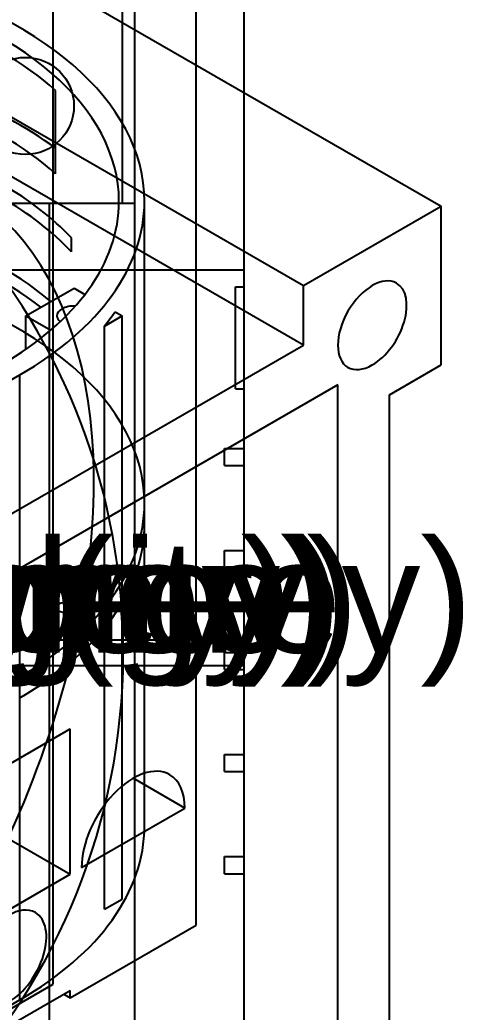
# Model space of a CAD drawing. Header units: millimetres. Extents: x 179.6 to 240.5, y 113.4 to 183.6.
# Drawn here: x 226.79 to 240.54, y 137.34 to 168.14 of the extents above; entities that cross this region are included whole.
import ezdxf
from ezdxf.enums import TextEntityAlignment as Align

# ---------------------------------------------------------------- set-up
doc = ezdxf.new("R2010")
doc.units = ezdxf.units.MM
for name, color, linetype in [('A_08_Bay_Brackets_Bay_Lid', 7, 'CONTINUOUS'), ('A_08_Bay_Brackets_El_AS5600_Cap', 7, 'CONTINUOUS'), ('A_08_Bay_Brackets_El_Servo_Bracket', 7, 'CONTINUOUS'), ('A_08_Bay_Brackets_El_Servo_Sleeve', 7, 'CONTINUOUS'), ('A_08_Bay_Brackets_El_Sleeve_Backplate', 7, 'CONTINUOUS'), ('A_08_Bay_Brackets_Electronics_Bay', 7, 'CONTINUOUS'), ('V_08_Bay_Brackets_Bay_Lid_2', 7, 'CONTINUOUS'), ('V_08_Bay_Brackets_Bay_Lid_3', 7, 'CONTINUOUS'), ('V_08_Bay_Brackets_El_AS5600_Cap_2', 7, 'CONTINUOUS'), ('V_08_Bay_Brackets_El_AS5600_Cap_3', 7, 'CONTINUOUS'), ('V_08_Bay_Brackets_El_Servo_Bracket_2', 7, 'CONTINUOUS'), ('V_08_Bay_Brackets_El_Servo_Bracket_3', 7, 'CONTINUOUS'), ('V_08_Bay_Brackets_El_Servo_Sleeve_0', 7, 'CONTINUOUS'), ('V_08_Bay_Brackets_El_Servo_Sleeve_1', 7, 'CONTINUOUS'), ('V_08_Bay_Brackets_El_Servo_Sleeve_2', 7, 'CONTINUOUS'), ('V_08_Bay_Brackets_El_Servo_Sleeve_3', 7, 'CONTINUOUS'), ('V_08_Bay_Brackets_El_Sleeve_Backplate_2', 7, 'CONTINUOUS'), ('V_08_Bay_Brackets_El_Sleeve_Backplate_3', 7, 'CONTINUOUS'), ('V_08_Bay_Brackets_Electronics_Bay_2', 7, 'CONTINUOUS'), ('V_08_Bay_Brackets_Electronics_Bay_3', 7, 'CONTINUOUS')]:
    doc.layers.add(name, color=color, linetype=linetype)
doc.styles.get("Standard").update_dxf_attribs({"font": 'arial.ttf'})

msp = doc.modelspace()

# ---------------------------------------------------------------- linework, layer by layer
at = {"layer": 'V_08_Bay_Brackets_Bay_Lid_2'}
msp.add_line((233.75, 148.104), (233.75, 148.896), dxfattribs=at)
for points in [[(220.556, 148.896), (222.033, 148.896), (223.492, 148.896), (224.913, 148.896), (226.28, 148.896), (227.575, 148.896), (228.782, 148.896), (229.885, 148.896), (230.871, 148.896), (231.728, 148.896), (232.443, 148.896), (233.01, 148.896), (233.419, 148.896), (233.667, 148.896), (233.75, 148.896)], [(220.556, 148.104), (222.033, 148.104), (223.492, 148.104), (224.913, 148.104), (226.28, 148.104), (227.575, 148.104), (228.782, 148.104), (229.885, 148.104), (230.871, 148.104), (231.728, 148.104), (232.443, 148.104), (233.01, 148.104), (233.419, 148.104), (233.667, 148.104), (233.75, 148.104)]]:
    msp.add_open_spline(points, degree=1, dxfattribs=at)
at = {"layer": 'V_08_Bay_Brackets_Bay_Lid_3'}
msp.add_line((230.658, 152.486), (230.658, 153.132), dxfattribs=at)
for centre, major_axis, start_param, end_param in [((217.464, 153.132), (13.194, 0), 0, 2.356194), ((217.464, 153.132), (13.194, 0), 5.497787, 0), ((217.464, 152.486), (13.194, 0), 5.497787, 0), ((228.473, 150.224), (-0.884, 0), -3.141593, -0.785398), ((228.473, 150.224), (-0.884, 0), -0.785398, 0), ((228.473, 150.224), (-0.884, 0), 0, -3.141593), ((228.473, 149.577), (-0.884, 0), -2.455873, -0.785398), ((228.473, 149.577), (-0.884, 0), -0.785398, -0.685719)]:
    msp.add_ellipse(centre, major_axis=major_axis, ratio=0.57735, start_param=start_param, end_param=end_param, dxfattribs=at)
at = {"layer": 'V_08_Bay_Brackets_El_AS5600_Cap_2'}
msp.add_arc((210, 148.5), 20, -90, 78.463, dxfattribs=at)
at = {"layer": 'V_08_Bay_Brackets_El_AS5600_Cap_3'}
msp.add_ellipse((214.95, 145.642), major_axis=(10, 17.321), ratio=0.57735, start_param=-2.356194, end_param=0, dxfattribs=at)
at = {"layer": 'V_08_Bay_Brackets_El_Servo_Bracket_2'}
msp.add_line((233.75, 126.821), (233.75, 170.179), dxfattribs=at)
at = {"layer": 'V_08_Bay_Brackets_El_Servo_Bracket_3'}
for p, q in [((232.262, 140.044), (232.262, 175.446)), ((202.579, 131.25), (228.356, 146.132)), ((228.356, 141.623), (228.356, 146.132)), ((231.91, 143.675), (230.309, 144.599)), ((224.45, 143.878), (228.356, 141.623)), ((228.707, 141.826), (231.91, 143.675)), ((202.579, 126.741), (228.356, 141.623)), ((228.356, 137.789), (232.262, 140.044)), ((202.579, 123.133), (228.356, 138.015)), ((228.356, 137.789), (228.356, 138.015)), ((228.161, 137.902), (228.356, 137.789))]:
    msp.add_line(p, q, dxfattribs=at)
for start_param, end_param in [(0, -3.926991), (-0.785398, 0)]:
    msp.add_ellipse((230.309, 142.75), major_axis=(1.132, 1.961), ratio=0.57735, start_param=start_param, end_param=end_param, dxfattribs=at)
at = {"layer": 'V_08_Bay_Brackets_El_Servo_Sleeve_0'}
for p, q in [((230.357, 162.448), (230.357, 168.48)), ((192.659, 162.448), (230.357, 162.448)), ((230.357, 134.552), (230.357, 162.448))]:
    msp.add_line(p, q, dxfattribs=at)
at = {"layer": 'V_08_Bay_Brackets_El_Servo_Sleeve_1'}
for p, q in [((230.357, 162.448), (230.357, 168.48)), ((192.659, 162.448), (230.357, 162.448)), ((230.357, 134.552), (230.357, 162.448))]:
    msp.add_line(p, q, dxfattribs=at)
at = {"layer": 'V_08_Bay_Brackets_El_Servo_Sleeve_2'}
for p, q in [((233.75, 124.75), (233.75, 172.25)), ((229.98, 162.448), (229.98, 168.48)), ((227.718, 134.552), (227.718, 162.448)), ((227.718, 162.448), (229.98, 162.448))]:
    msp.add_line(p, q, dxfattribs=at)
msp.add_circle((226.964, 165.464), 1.508, dxfattribs=at)
at = {"layer": 'V_08_Bay_Brackets_El_Servo_Sleeve_3'}
for p, q in [((213.199, 177.742), (239.856, 162.351)), ((208.934, 175.279), (235.591, 159.889)), ((235.591, 158.042), (223.062, 165.275)), ((235.591, 159.889), (239.856, 162.351)), ((239.856, 157.426), (239.856, 162.351)), ((235.591, 158.042), (235.591, 159.889)), ((215.864, 146.653), (235.591, 158.042)), ((238.256, 156.503), (239.856, 157.426)), ((236.657, 156.811), (214.798, 144.191)), ((236.657, 131.571), (236.657, 156.811)), ((238.256, 133.725), (238.256, 156.503))]:
    msp.add_line(p, q, dxfattribs=at)
for start_param, end_param in [(0, -3.141593), (-2.356194, 0), (-3.141593, -2.356194)]:
    msp.add_ellipse((237.723, 158.658), major_axis=(0.754, 1.306), ratio=0.57735, start_param=start_param, end_param=end_param, dxfattribs=at)
at = {"layer": 'V_08_Bay_Brackets_El_Sleeve_Backplate_2'}
msp.add_line((233.75, 124.75), (233.75, 172.25), dxfattribs=at)
at = {"layer": 'V_08_Bay_Brackets_El_Sleeve_Backplate_3'}
for p, q in [((227.822, 138.21), (227.822, 176.994)), ((194.234, 118.819), (227.822, 138.21))]:
    msp.add_line(p, q, dxfattribs=at)
for start_param, end_param in [(0, -3.141593), (-2.356194, 0)]:
    msp.add_ellipse((226.451, 139.002), major_axis=(0.824, 1.427), ratio=0.57735, start_param=start_param, end_param=end_param, dxfattribs=at)
at = {"layer": 'V_08_Bay_Brackets_Electronics_Bay_2'}
for p, q in [((233.75, 159.847), (233.75, 160.375)), ((233.483, 156.681), (233.483, 159.847)), ((233.75, 154.833), (233.75, 156.681)), ((233.142, 154.306), (233.142, 154.833)), ((233.75, 151.667), (233.75, 154.306)), ((233.142, 151.139), (233.142, 151.667)), ((233.75, 148.5), (233.75, 151.139)), ((233.142, 147.972), (233.142, 148.5)), ((233.75, 145.333), (233.75, 147.972)), ((233.142, 144.806), (233.142, 145.333)), ((233.75, 142.167), (233.75, 144.806)), ((233.142, 141.639), (233.142, 142.167)), ((233.75, 136.625), (233.75, 141.639))]:
    msp.add_line(p, q, dxfattribs=at)
for points, degree in [([(220.556, 160.375), (222.033, 160.375), (223.492, 160.375), (224.913, 160.375), (226.28, 160.375), (227.575, 160.375), (228.782, 160.375), (229.885, 160.375), (230.871, 160.375), (231.728, 160.375), (232.443, 160.375), (233.01, 160.375), (233.419, 160.375), (233.667, 160.375), (233.75, 160.375)], 1), ([(233.483, 159.847), (233.749, 159.847), (233.75, 159.847)], 2), ([(233.483, 156.681), (233.749, 156.681), (233.75, 156.681)], 2), ([(233.142, 154.833), (233.544, 154.833), (233.749, 154.833), (233.75, 154.833)], 3), ([(233.142, 154.306), (233.544, 154.306), (233.749, 154.306), (233.75, 154.306)], 3), ([(233.142, 151.667), (233.544, 151.667), (233.749, 151.667), (233.75, 151.667)], 3), ([(233.142, 151.139), (233.544, 151.139), (233.749, 151.139), (233.75, 151.139)], 3), ([(233.142, 148.5), (233.544, 148.5), (233.749, 148.5), (233.75, 148.5)], 3), ([(233.142, 147.972), (233.544, 147.972), (233.749, 147.972), (233.75, 147.972)], 3), ([(233.142, 145.333), (233.544, 145.333), (233.749, 145.333), (233.75, 145.333)], 3), ([(233.142, 144.806), (233.544, 144.806), (233.749, 144.806), (233.75, 144.806)], 3), ([(233.142, 142.167), (233.544, 142.167), (233.749, 142.167), (233.75, 142.167)], 3), ([(233.142, 141.639), (233.544, 141.639), (233.749, 141.639), (233.75, 141.639)], 3)]:
    msp.add_open_spline(points, degree=degree, dxfattribs=at)
at = {"layer": 'V_08_Bay_Brackets_Electronics_Bay_3'}
for p, q in [((227.899, 163.359), (227.899, 165.944)), ((230.658, 143.113), (230.658, 162.505)), ((228.392, 160.936), (228.392, 161.367)), ((226.98, 158.95), (228.473, 159.812)), ((228.473, 159.812), (228.812, 159.616)), ((226.98, 158.95), (227.751, 158.505)), ((226.98, 157.913), (226.98, 158.95)), ((229.417, 158.633), (229.966, 158.95)), ((229.747, 159.077), (229.966, 158.95)), ((229.966, 140.851), (229.966, 158.95)), ((229.417, 140.534), (229.417, 158.633)), ((211.866, 148.5), (226.794, 157.119)), ((226.794, 137.727), (226.794, 157.119)), ((229.417, 140.534), (229.966, 140.851)), ((211.866, 129.108), (226.794, 137.727))]:
    msp.add_line(p, q, dxfattribs=at)
for centre, major_axis, start_param, end_param in [((217.464, 162.505), (13.194, 0), 0, 2.356194), ((217.464, 162.505), (12.403, 0), 0, 2.356194), ((217.464, 162.074), (12.403, 0), 0.570993, 0.999803), ((217.464, 159.489), (13.194, 0), 0.658546, 0.986756), ((217.464, 159.489), (12.403, 0), 0.570993, 0.999803), ((217.464, 157.98), (12.403, 0), 0.492624, 1.078173), ((217.464, 157.55), (12.403, 0), 0.492624, 1.078173), ((217.464, 162.505), (12.403, 0), 5.497787, 0), ((217.464, 162.505), (13.194, 0), 5.497787, 0), ((217.464, 155.395), (12.403, 0), 0.592719, 1.078173), ((217.464, 154.964), (12.403, 0), 0.635906, 1.078173), ((228.473, 158.95), (-0.528, 0), -1.64909, -0.785398), ((228.473, 158.95), (-0.528, 0), -0.785398, 0), ((228.473, 158.95), (-0.528, 0), 0, -5.654039), ((217.464, 161.859), (13.194, 0), 5.845953, 5.909304), ((217.464, 143.113), (13.194, 0), 5.497787, 0)]:
    msp.add_ellipse(centre, major_axis=major_axis, ratio=0.57735, start_param=start_param, end_param=end_param, dxfattribs=at)

# ---------------------------------------------------------------- texts
at = {"layer": 'A_08_Bay_Brackets_Bay_Lid'}
msp.add_text('Bay_Lid  (clear)', height=3.5, dxfattribs=at).set_placement((210, 148.5), align=Align.CENTER)
at = {"layer": 'A_08_Bay_Brackets_El_AS5600_Cap'}
msp.add_text('El_AS5600_Cap  (white)', height=3.5, dxfattribs=at).set_placement((210, 148.5), align=Align.CENTER)
at = {"layer": 'A_08_Bay_Brackets_El_Servo_Bracket'}
msp.add_text('El_Servo_Bracket  (grey)', height=3.5, dxfattribs=at).set_placement((210, 148.5), align=Align.CENTER)
at = {"layer": 'A_08_Bay_Brackets_El_Servo_Sleeve'}
msp.add_text('El_Servo_Sleeve  (grey)', height=3.5, dxfattribs=at).set_placement((210, 148.5), align=Align.CENTER)
at = {"layer": 'A_08_Bay_Brackets_El_Sleeve_Backplate'}
msp.add_text('El_Sleeve_Backplate  (grey)', height=3.5, dxfattribs=at).set_placement((210, 148.5), align=Align.CENTER)
at = {"layer": 'A_08_Bay_Brackets_Electronics_Bay'}
msp.add_text('Electronics_Bay  (grey)', height=3.5, dxfattribs=at).set_placement((210, 148.5), align=Align.CENTER)

doc.saveas('drawing.dxf')
